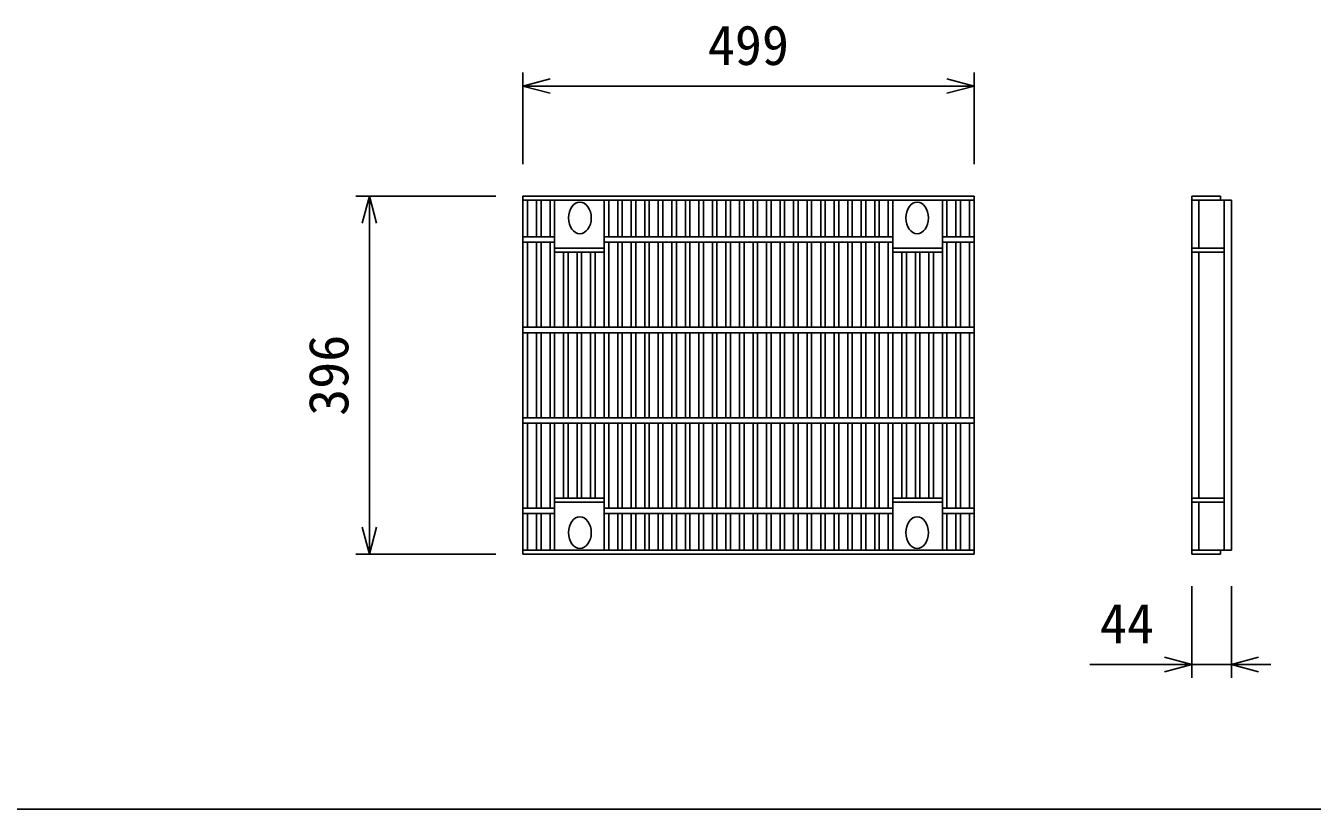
# Model space of a CAD drawing. Units: millimetres, scale not verified. Extents: x -8390 to 25210, y 0 to 11880.
# Drawn here: x 4743 to 6166, y 4770 to 5637 of the extents above; entities that cross this region are included whole.
import ezdxf
from ezdxf.enums import TextEntityAlignment as Align

# ---------------------------------------------------------------- set-up
doc = ezdxf.new("R2010")
doc.units = ezdxf.units.MM
doc.header["$LTSCALE"] = 20
for name, color, linetype, lineweight in [('DIM', 7, 'Continuous', 25), ('HATCH', 6, 'Continuous', 25), ('TXT', 7, 'Continuous', 25)]:
    doc.layers.add(name, color=color, linetype=linetype, lineweight=lineweight)
doc.styles.add('ＭＳ ゴシック', font='')
doc.styles.get('ＭＳ ゴシック').set_extended_font_data('MS Gothic')

msp = doc.modelspace()

# ---------------------------------------------------------------- linework, layer by layer
at = {"layer": 'DIM'}
for p, q in [((5292.68, 5483.57), (5292.68, 5585.16)), ((5791.68, 5483.57), (5791.68, 5585.16)), ((5292.68, 5570.16), (5322.68, 5578.2)), ((5791.68, 5570.16), (5292.68, 5570.16)), ((5322.68, 5562.12), (5292.68, 5570.16)), ((5791.68, 5570.16), (5761.68, 5578.2)), ((5761.68, 5562.12), (5791.68, 5570.16)), ((5262.68, 5448.35), (5107.68, 5448.35)), ((5114.64, 5418.35), (5122.68, 5448.35)), ((5122.68, 5448.35), (5122.68, 5052.35)), ((5122.68, 5448.35), (5130.72, 5418.35)), ((5114.64, 5082.35), (5122.68, 5052.35)), ((5122.68, 5052.35), (5130.72, 5082.35)), ((5262.68, 5052.35), (5107.68, 5052.35)), ((6032.53, 5017.12), (6032.53, 4915.54)), ((6076.53, 5017.12), (6076.53, 4915.54)), ((5919.92, 4930.54), (6032.53, 4930.54)), ((6032.53, 4930.54), (6002.53, 4938.58)), ((6002.53, 4922.5), (6032.53, 4930.54)), ((6076.53, 4930.54), (6032.53, 4930.54)), ((6106.53, 4938.58), (6076.53, 4930.54)), ((6076.53, 4930.54), (6106.53, 4922.5)), ((6076.53, 4930.54), (6120, 4930.54))]:
    msp.add_line(p, q, dxfattribs=at)
at = {"layer": 'HATCH'}
for p, q in [((5292.68, 5448.35), (5292.68, 5052.35)), ((5791.68, 5448.35), (5292.68, 5448.35)), ((5292.68, 5443.85), (5791.68, 5443.85)), ((5297.68, 5443.85), (5297.68, 5403.35)), ((5307.65, 5443.85), (5307.65, 5403.35)), ((5312.65, 5443.85), (5312.65, 5403.35)), ((5322.62, 5443.85), (5322.62, 5403.35)), ((5327.62, 5303.35), (5327.62, 5443.85)), ((5382.5, 5303.35), (5382.5, 5443.85)), ((5387.5, 5443.85), (5387.5, 5403.35)), ((5397.47, 5443.85), (5397.47, 5403.35)), ((5402.47, 5443.85), (5402.47, 5403.35)), ((5412.44, 5443.85), (5412.44, 5403.35)), ((5417.44, 5443.85), (5417.44, 5403.35)), ((5427.41, 5443.85), (5427.41, 5403.35)), ((5432.41, 5443.85), (5432.41, 5403.35)), ((5442.38, 5443.85), (5442.38, 5403.35)), ((5447.38, 5443.85), (5447.38, 5403.35)), ((5457.35, 5443.85), (5457.35, 5403.35)), ((5462.35, 5443.85), (5462.35, 5403.35)), ((5472.32, 5443.85), (5472.32, 5403.35)), ((5477.32, 5443.85), (5477.32, 5403.35)), ((5487.29, 5443.85), (5487.29, 5403.35)), ((5492.29, 5443.85), (5492.29, 5403.35)), ((5502.26, 5443.85), (5502.26, 5403.35)), ((5507.26, 5443.85), (5507.26, 5403.35)), ((5517.23, 5443.85), (5517.23, 5403.35)), ((5522.23, 5443.85), (5522.23, 5403.35)), ((5532.2, 5443.85), (5532.2, 5403.35)), ((5537.2, 5443.85), (5537.2, 5403.35)), ((5547.17, 5443.85), (5547.17, 5403.35)), ((5552.17, 5443.85), (5552.17, 5403.35)), ((5562.14, 5443.85), (5562.14, 5403.35)), ((5567.14, 5443.85), (5567.14, 5403.35)), ((5577.11, 5443.85), (5577.11, 5403.35)), ((5582.11, 5443.85), (5582.11, 5403.35)), ((5592.08, 5443.85), (5592.08, 5403.35)), ((5597.08, 5443.85), (5597.08, 5403.35)), ((5607.05, 5443.85), (5607.05, 5403.35)), ((5612.05, 5443.85), (5612.05, 5403.35)), ((5622.02, 5443.85), (5622.02, 5403.35)), ((5627.02, 5443.85), (5627.02, 5403.35)), ((5636.98, 5443.85), (5636.98, 5403.35)), ((5641.98, 5443.85), (5641.98, 5403.35)), ((5651.95, 5443.85), (5651.95, 5403.35)), ((5656.95, 5443.85), (5656.95, 5403.35)), ((5666.92, 5443.85), (5666.92, 5403.35)), ((5671.92, 5443.85), (5671.92, 5403.35)), ((5681.89, 5443.85), (5681.89, 5403.35)), ((5686.89, 5443.85), (5686.89, 5403.35)), ((5696.86, 5443.85), (5696.86, 5403.35)), ((5701.86, 5303.35), (5701.86, 5443.85)), ((5756.74, 5303.35), (5756.74, 5443.85)), ((5761.74, 5443.85), (5761.74, 5403.35)), ((5771.71, 5443.85), (5771.71, 5403.35)), ((5776.71, 5443.85), (5776.71, 5403.35)), ((5786.68, 5443.85), (5786.68, 5403.35)), ((5791.68, 5448.35), (5791.68, 5052.35)), ((6032.53, 5448.35), (6032.53, 5052.35)), ((6032.53, 5448.35), (6064.53, 5448.35)), ((6076.53, 5443.85), (6032.53, 5443.85)), ((6040.53, 5390.85), (6040.53, 5443.85)), ((6064.53, 5448.35), (6064.53, 5443.85)), ((6068.53, 5056.85), (6068.53, 5443.85)), ((6076.53, 5056.85), (6076.53, 5443.85)), ((5327.62, 5403.35), (5292.68, 5403.35)), ((5292.68, 5397.35), (5327.62, 5397.35)), ((5297.68, 5303.35), (5297.68, 5397.35)), ((5307.65, 5303.35), (5307.65, 5397.35)), ((5312.65, 5303.35), (5312.65, 5397.35)), ((5322.62, 5303.35), (5322.62, 5397.35)), ((5701.86, 5403.35), (5382.5, 5403.35)), ((5382.5, 5397.35), (5701.86, 5397.35)), ((5387.5, 5303.35), (5387.5, 5397.35)), ((5397.47, 5303.35), (5397.47, 5397.35)), ((5402.47, 5303.35), (5402.47, 5397.35)), ((5412.44, 5303.35), (5412.44, 5397.35)), ((5417.44, 5303.35), (5417.44, 5397.35)), ((5427.41, 5303.35), (5427.41, 5397.35)), ((5432.41, 5303.35), (5432.41, 5397.35)), ((5442.38, 5303.35), (5442.38, 5397.35)), ((5447.38, 5303.35), (5447.38, 5397.35)), ((5457.35, 5303.35), (5457.35, 5397.35)), ((5462.35, 5303.35), (5462.35, 5397.35)), ((5472.32, 5303.35), (5472.32, 5397.35)), ((5477.32, 5303.35), (5477.32, 5397.35)), ((5487.29, 5303.35), (5487.29, 5397.35)), ((5492.29, 5303.35), (5492.29, 5397.35)), ((5502.26, 5303.35), (5502.26, 5397.35)), ((5507.26, 5303.35), (5507.26, 5397.35)), ((5517.23, 5303.35), (5517.23, 5397.35)), ((5522.23, 5303.35), (5522.23, 5397.35)), ((5532.2, 5303.35), (5532.2, 5397.35)), ((5537.2, 5303.35), (5537.2, 5397.35)), ((5547.17, 5303.35), (5547.17, 5397.35)), ((5552.17, 5303.35), (5552.17, 5397.35)), ((5562.14, 5303.35), (5562.14, 5397.35)), ((5567.14, 5303.35), (5567.14, 5397.35)), ((5577.11, 5303.35), (5577.11, 5397.35)), ((5582.11, 5303.35), (5582.11, 5397.35)), ((5592.08, 5303.35), (5592.08, 5397.35)), ((5597.08, 5303.35), (5597.08, 5397.35)), ((5607.05, 5303.35), (5607.05, 5397.35)), ((5612.05, 5303.35), (5612.05, 5397.35)), ((5622.02, 5303.35), (5622.02, 5397.35)), ((5627.02, 5303.35), (5627.02, 5397.35)), ((5636.98, 5303.35), (5636.98, 5397.35)), ((5641.98, 5303.35), (5641.98, 5397.35)), ((5651.95, 5303.35), (5651.95, 5397.35)), ((5656.95, 5303.35), (5656.95, 5397.35)), ((5666.92, 5303.35), (5666.92, 5397.35)), ((5671.92, 5303.35), (5671.92, 5397.35)), ((5681.89, 5303.35), (5681.89, 5397.35)), ((5686.89, 5303.35), (5686.89, 5397.35)), ((5696.86, 5303.35), (5696.86, 5397.35)), ((5791.68, 5403.35), (5756.74, 5403.35)), ((5756.74, 5397.35), (5791.68, 5397.35)), ((5761.74, 5303.35), (5761.74, 5397.35)), ((5771.71, 5303.35), (5771.71, 5397.35)), ((5776.71, 5303.35), (5776.71, 5397.35)), ((5786.68, 5303.35), (5786.68, 5397.35)), ((5382.5, 5390.85), (5327.62, 5390.85)), ((5327.62, 5386.35), (5382.5, 5386.35)), ((5337.59, 5303.35), (5337.59, 5386.35)), ((5342.59, 5303.35), (5342.59, 5386.35)), ((5352.56, 5303.35), (5352.56, 5386.35)), ((5357.56, 5303.35), (5357.56, 5386.35)), ((5367.53, 5303.35), (5367.53, 5386.35)), ((5372.53, 5303.35), (5372.53, 5386.35)), ((5756.74, 5390.85), (5701.86, 5390.85)), ((5756.74, 5386.35), (5701.86, 5386.35)), ((5711.83, 5303.35), (5711.83, 5386.35)), ((5716.83, 5303.35), (5716.83, 5386.35)), ((5726.8, 5303.35), (5726.8, 5386.35)), ((5731.8, 5303.35), (5731.8, 5386.35)), ((5741.77, 5303.35), (5741.77, 5386.35)), ((5746.77, 5303.35), (5746.77, 5386.35)), ((6068.53, 5390.85), (6032.53, 5390.85)), ((6032.53, 5386.35), (6068.53, 5386.35)), ((6040.53, 5114.35), (6040.53, 5386.35)), ((5791.68, 5303.35), (5292.68, 5303.35)), ((5292.68, 5297.35), (5791.68, 5297.35)), ((5297.68, 5203.35), (5297.68, 5297.35)), ((5307.65, 5203.35), (5307.65, 5297.35)), ((5312.65, 5203.35), (5312.65, 5297.35)), ((5322.62, 5203.35), (5322.62, 5297.35)), ((5327.62, 5203.35), (5327.62, 5297.35)), ((5337.59, 5203.35), (5337.59, 5297.35)), ((5342.59, 5203.35), (5342.59, 5297.35)), ((5352.56, 5203.35), (5352.56, 5297.35)), ((5357.56, 5203.35), (5357.56, 5297.35)), ((5367.53, 5203.35), (5367.53, 5297.35)), ((5372.53, 5203.35), (5372.53, 5297.35)), ((5382.5, 5203.35), (5382.5, 5297.35)), ((5387.5, 5203.35), (5387.5, 5297.35)), ((5397.47, 5203.35), (5397.47, 5297.35)), ((5402.47, 5203.35), (5402.47, 5297.35)), ((5412.44, 5203.35), (5412.44, 5297.35)), ((5417.44, 5203.35), (5417.44, 5297.35)), ((5427.41, 5203.35), (5427.41, 5297.35)), ((5432.41, 5203.35), (5432.41, 5297.35)), ((5442.38, 5203.35), (5442.38, 5297.35)), ((5447.38, 5203.35), (5447.38, 5297.35)), ((5457.35, 5203.35), (5457.35, 5297.35)), ((5462.35, 5203.35), (5462.35, 5297.35)), ((5472.32, 5203.35), (5472.32, 5297.35)), ((5477.32, 5203.35), (5477.32, 5297.35)), ((5487.29, 5203.35), (5487.29, 5297.35)), ((5492.29, 5203.35), (5492.29, 5297.35)), ((5502.26, 5203.35), (5502.26, 5297.35)), ((5507.26, 5203.35), (5507.26, 5297.35)), ((5517.23, 5203.35), (5517.23, 5297.35)), ((5522.23, 5203.35), (5522.23, 5297.35)), ((5532.2, 5203.35), (5532.2, 5297.35)), ((5537.2, 5203.35), (5537.2, 5297.35)), ((5547.17, 5203.35), (5547.17, 5297.35)), ((5552.17, 5203.35), (5552.17, 5297.35)), ((5562.14, 5203.35), (5562.14, 5297.35)), ((5567.14, 5203.35), (5567.14, 5297.35)), ((5577.11, 5203.35), (5577.11, 5297.35)), ((5582.11, 5203.35), (5582.11, 5297.35)), ((5592.08, 5203.35), (5592.08, 5297.35)), ((5597.08, 5203.35), (5597.08, 5297.35)), ((5607.05, 5203.35), (5607.05, 5297.35)), ((5612.05, 5203.35), (5612.05, 5297.35)), ((5622.02, 5203.35), (5622.02, 5297.35)), ((5627.02, 5203.35), (5627.02, 5297.35)), ((5636.98, 5203.35), (5636.98, 5297.35)), ((5641.98, 5203.35), (5641.98, 5297.35)), ((5651.95, 5203.35), (5651.95, 5297.35)), ((5656.95, 5203.35), (5656.95, 5297.35)), ((5666.92, 5203.35), (5666.92, 5297.35)), ((5671.92, 5203.35), (5671.92, 5297.35)), ((5681.89, 5203.35), (5681.89, 5297.35)), ((5686.89, 5203.35), (5686.89, 5297.35)), ((5696.86, 5203.35), (5696.86, 5297.35)), ((5701.86, 5203.35), (5701.86, 5297.35)), ((5711.83, 5203.35), (5711.83, 5297.35)), ((5716.83, 5203.35), (5716.83, 5297.35)), ((5726.8, 5203.35), (5726.8, 5297.35)), ((5731.8, 5203.35), (5731.8, 5297.35)), ((5741.77, 5203.35), (5741.77, 5297.35)), ((5746.77, 5203.35), (5746.77, 5297.35)), ((5756.74, 5203.35), (5756.74, 5297.35)), ((5761.74, 5203.35), (5761.74, 5297.35)), ((5771.71, 5203.35), (5771.71, 5297.35)), ((5776.71, 5203.35), (5776.71, 5297.35)), ((5786.68, 5203.35), (5786.68, 5297.35)), ((5791.68, 5203.35), (5292.68, 5203.35)), ((5292.68, 5197.35), (5791.68, 5197.35)), ((5297.68, 5103.35), (5297.68, 5197.35)), ((5307.65, 5103.35), (5307.65, 5197.35)), ((5312.65, 5103.35), (5312.65, 5197.35)), ((5322.62, 5103.35), (5322.62, 5197.35)), ((5327.62, 5197.35), (5327.62, 5056.85)), ((5337.59, 5114.35), (5337.59, 5197.35)), ((5342.59, 5114.35), (5342.59, 5197.35)), ((5352.56, 5114.35), (5352.56, 5197.35)), ((5357.56, 5114.35), (5357.56, 5197.35)), ((5367.53, 5114.35), (5367.53, 5197.35)), ((5372.53, 5114.35), (5372.53, 5197.35)), ((5382.5, 5056.85), (5382.5, 5197.35)), ((5387.5, 5103.35), (5387.5, 5197.35)), ((5397.47, 5103.35), (5397.47, 5197.35)), ((5402.47, 5103.35), (5402.47, 5197.35)), ((5412.44, 5103.35), (5412.44, 5197.35)), ((5417.44, 5103.35), (5417.44, 5197.35)), ((5427.41, 5103.35), (5427.41, 5197.35)), ((5432.41, 5103.35), (5432.41, 5197.35)), ((5442.38, 5103.35), (5442.38, 5197.35)), ((5447.38, 5103.35), (5447.38, 5197.35)), ((5457.35, 5103.35), (5457.35, 5197.35)), ((5462.35, 5103.35), (5462.35, 5197.35)), ((5472.32, 5103.35), (5472.32, 5197.35)), ((5477.32, 5103.35), (5477.32, 5197.35)), ((5487.29, 5103.35), (5487.29, 5197.35)), ((5492.29, 5103.35), (5492.29, 5197.35)), ((5502.26, 5103.35), (5502.26, 5197.35)), ((5507.26, 5103.35), (5507.26, 5197.35)), ((5517.23, 5103.35), (5517.23, 5197.35)), ((5522.23, 5103.35), (5522.23, 5197.35)), ((5532.2, 5103.35), (5532.2, 5197.35)), ((5537.2, 5103.35), (5537.2, 5197.35)), ((5547.17, 5103.35), (5547.17, 5197.35)), ((5552.17, 5103.35), (5552.17, 5197.35)), ((5562.14, 5103.35), (5562.14, 5197.35)), ((5567.14, 5103.35), (5567.14, 5197.35)), ((5577.11, 5103.35), (5577.11, 5197.35)), ((5582.11, 5103.35), (5582.11, 5197.35)), ((5592.08, 5103.35), (5592.08, 5197.35)), ((5597.08, 5103.35), (5597.08, 5197.35)), ((5607.05, 5103.35), (5607.05, 5197.35)), ((5612.05, 5103.35), (5612.05, 5197.35)), ((5622.02, 5103.35), (5622.02, 5197.35)), ((5627.02, 5103.35), (5627.02, 5197.35)), ((5636.98, 5103.35), (5636.98, 5197.35)), ((5641.98, 5103.35), (5641.98, 5197.35)), ((5651.95, 5103.35), (5651.95, 5197.35)), ((5656.95, 5103.35), (5656.95, 5197.35)), ((5666.92, 5103.35), (5666.92, 5197.35)), ((5671.92, 5103.35), (5671.92, 5197.35)), ((5681.89, 5103.35), (5681.89, 5197.35)), ((5686.89, 5103.35), (5686.89, 5197.35)), ((5696.86, 5103.35), (5696.86, 5197.35)), ((5701.86, 5197.35), (5701.86, 5056.85)), ((5711.83, 5114.35), (5711.83, 5197.35)), ((5716.83, 5114.35), (5716.83, 5197.35)), ((5726.8, 5114.35), (5726.8, 5197.35)), ((5731.8, 5114.35), (5731.8, 5197.35)), ((5741.77, 5114.35), (5741.77, 5197.35)), ((5746.77, 5114.35), (5746.77, 5197.35)), ((5756.74, 5056.85), (5756.74, 5197.35)), ((5761.74, 5103.35), (5761.74, 5197.35)), ((5771.71, 5103.35), (5771.71, 5197.35)), ((5776.71, 5103.35), (5776.71, 5197.35)), ((5786.68, 5103.35), (5786.68, 5197.35)), ((5382.5, 5114.35), (5327.62, 5114.35)), ((5756.74, 5114.35), (5701.86, 5114.35)), ((6032.53, 5114.35), (6068.53, 5114.35)), ((5327.62, 5103.35), (5292.68, 5103.35)), ((5292.68, 5097.35), (5327.62, 5097.35)), ((5297.68, 5056.85), (5297.68, 5097.35)), ((5307.65, 5056.85), (5307.65, 5097.35)), ((5312.65, 5056.85), (5312.65, 5097.35)), ((5322.62, 5056.85), (5322.62, 5097.35)), ((5382.5, 5109.85), (5327.62, 5109.85)), ((5701.86, 5103.35), (5382.5, 5103.35)), ((5382.5, 5097.35), (5701.86, 5097.35)), ((5387.5, 5056.85), (5387.5, 5097.35)), ((5397.47, 5056.85), (5397.47, 5097.35)), ((5402.47, 5056.85), (5402.47, 5097.35)), ((5412.44, 5056.85), (5412.44, 5097.35)), ((5417.44, 5056.85), (5417.44, 5097.35)), ((5427.41, 5056.85), (5427.41, 5097.35)), ((5432.41, 5056.85), (5432.41, 5097.35)), ((5442.38, 5056.85), (5442.38, 5097.35)), ((5447.38, 5056.85), (5447.38, 5097.35)), ((5457.35, 5056.85), (5457.35, 5097.35)), ((5462.35, 5056.85), (5462.35, 5097.35)), ((5472.32, 5056.85), (5472.32, 5097.35)), ((5477.32, 5056.85), (5477.32, 5097.35)), ((5487.29, 5056.85), (5487.29, 5097.35)), ((5492.29, 5056.85), (5492.29, 5097.35)), ((5502.26, 5056.85), (5502.26, 5097.35)), ((5507.26, 5056.85), (5507.26, 5097.35)), ((5517.23, 5056.85), (5517.23, 5097.35)), ((5522.23, 5056.85), (5522.23, 5097.35)), ((5532.2, 5056.85), (5532.2, 5097.35)), ((5537.2, 5056.85), (5537.2, 5097.35)), ((5547.17, 5056.85), (5547.17, 5097.35)), ((5552.17, 5056.85), (5552.17, 5097.35)), ((5562.14, 5056.85), (5562.14, 5097.35)), ((5567.14, 5056.85), (5567.14, 5097.35)), ((5577.11, 5056.85), (5577.11, 5097.35)), ((5582.11, 5056.85), (5582.11, 5097.35)), ((5592.08, 5056.85), (5592.08, 5097.35)), ((5597.08, 5056.85), (5597.08, 5097.35)), ((5607.05, 5056.85), (5607.05, 5097.35)), ((5612.05, 5056.85), (5612.05, 5097.35)), ((5622.02, 5056.85), (5622.02, 5097.35)), ((5627.02, 5056.85), (5627.02, 5097.35)), ((5636.98, 5056.85), (5636.98, 5097.35)), ((5641.98, 5056.85), (5641.98, 5097.35)), ((5651.95, 5056.85), (5651.95, 5097.35)), ((5656.95, 5056.85), (5656.95, 5097.35)), ((5666.92, 5056.85), (5666.92, 5097.35)), ((5671.92, 5056.85), (5671.92, 5097.35)), ((5681.89, 5056.85), (5681.89, 5097.35)), ((5686.89, 5056.85), (5686.89, 5097.35)), ((5696.86, 5056.85), (5696.86, 5097.35)), ((5756.74, 5109.85), (5701.86, 5109.85)), ((5791.68, 5103.35), (5756.74, 5103.35)), ((5756.74, 5097.35), (5791.68, 5097.35)), ((5761.74, 5056.85), (5761.74, 5097.35)), ((5771.71, 5056.85), (5771.71, 5097.35)), ((5776.71, 5056.85), (5776.71, 5097.35)), ((5786.68, 5056.85), (5786.68, 5097.35)), ((6032.53, 5109.85), (6068.53, 5109.85)), ((6040.53, 5056.85), (6040.53, 5109.85)), ((5791.68, 5056.85), (5292.68, 5056.85)), ((6032.53, 5056.85), (6076.53, 5056.85)), ((6064.53, 5052.35), (6064.53, 5056.85)), ((5791.68, 5052.35), (5292.68, 5052.35)), ((6032.53, 5052.35), (6064.53, 5052.35))]:
    msp.add_line(p, q, dxfattribs=at)
for centre in [(5355.68, 5424.35), (5728.68, 5424.35), (5355.68, 5076.35), (5728.68, 5076.35)]:
    msp.add_ellipse(centre, major_axis=(0, 17.5), ratio=0.714286, dxfattribs=at)
at = {"layer": 'TXT'}
msp.add_line((4407.68, 4770.36), (6907.68, 4770.36), dxfattribs=at)

# ---------------------------------------------------------------- texts
at = {"layer": 'DIM', "style": 'ＭＳ ゴシック'}
for s, p in [('499', (5497.18, 5580.16)), ('44', (5930.89, 4940.54))]:
    msp.add_text(s, height=43.99, dxfattribs=at).set_placement(p, align=Align.BOTTOM_LEFT)
msp.add_text('396', height=43.99, rotation=90, dxfattribs=at).set_placement((5112.68, 5205.35), align=Align.BOTTOM_LEFT)

doc.saveas('drawing.dxf')
